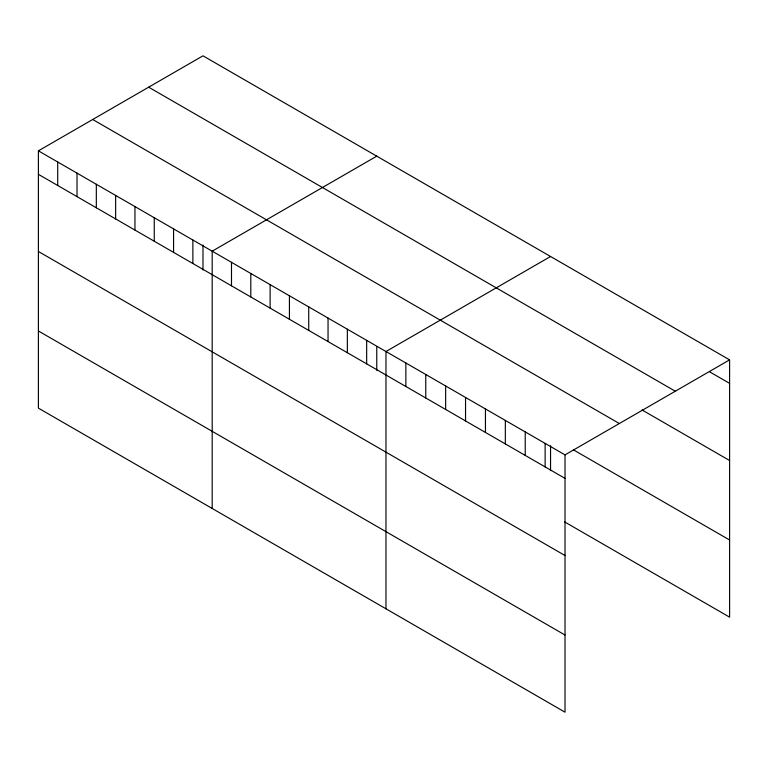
<?xml version="1.0" encoding="UTF-8"?>
<svg xmlns="http://www.w3.org/2000/svg" width="768" height="768" viewBox="0 0 768 768"><rect width="100%" height="100%" fill="white"/><g stroke="black" fill="none" stroke-linecap="round" stroke-linejoin="round"><path stroke-width="1.15" d="M38.4 150.845L565.018 454.886L565.018 712.176L38.4 408.134L38.4 150.845L202.982 55.824L729.6 359.866L729.6 617.155L564.48 521.818M376.762 156.154L212.189 251.174L212.189 508.474M550.55 256.493L385.968 351.514L385.968 608.803M565.018 454.886L729.6 359.866M709.709 371.875L729.6 383.357M148.666 87.178L675.293 391.219M642.067 409.968L729.6 460.512M92.707 119.491L619.334 423.523M573.427 449.837L729.6 540M38.4 174.336L565.018 478.378M38.4 251.491L565.018 555.533M38.4 330.979L565.018 635.021M550.55 445.709L550.55 470.669M545.126 443.395L545.126 466.886M525.226 431.914L525.226 455.405M505.334 420.422L505.334 443.923M485.443 408.941L485.443 432.432M465.542 397.459L465.542 420.95M445.651 385.968L445.651 409.459M425.76 374.486L425.76 397.978M405.859 362.995L405.859 386.486M376.762 346.502L376.762 370.33M366.662 340.358L366.662 363.859M347.347 329.213L347.347 352.704M328.042 318.067L328.042 341.558M308.726 306.922L308.726 330.413M289.421 295.766L289.421 319.267M270.115 284.621L270.115 308.112M250.8 273.475L250.8 296.966M231.494 262.33L231.494 285.821M202.982 245.04L202.982 270M192.874 240.029L192.874 263.52M173.568 228.883L173.568 252.374M154.253 217.738L154.253 241.229M134.947 206.582L134.947 230.074M115.642 195.437L115.642 218.928M96.326 184.291L96.326 207.782M77.021 173.136L77.021 196.637M57.706 161.99L57.706 185.482"/></g></svg>
